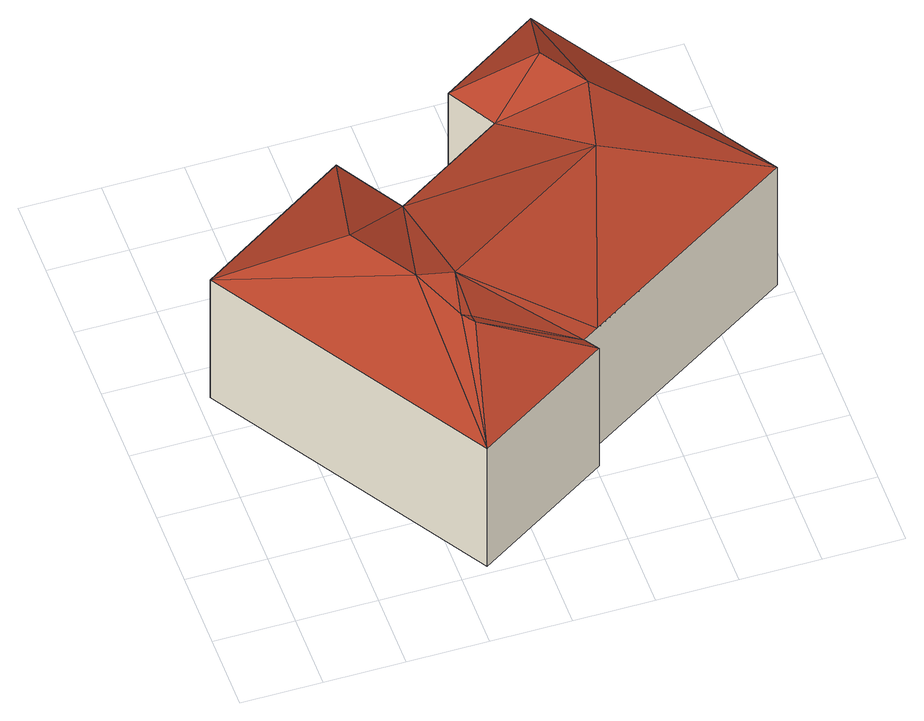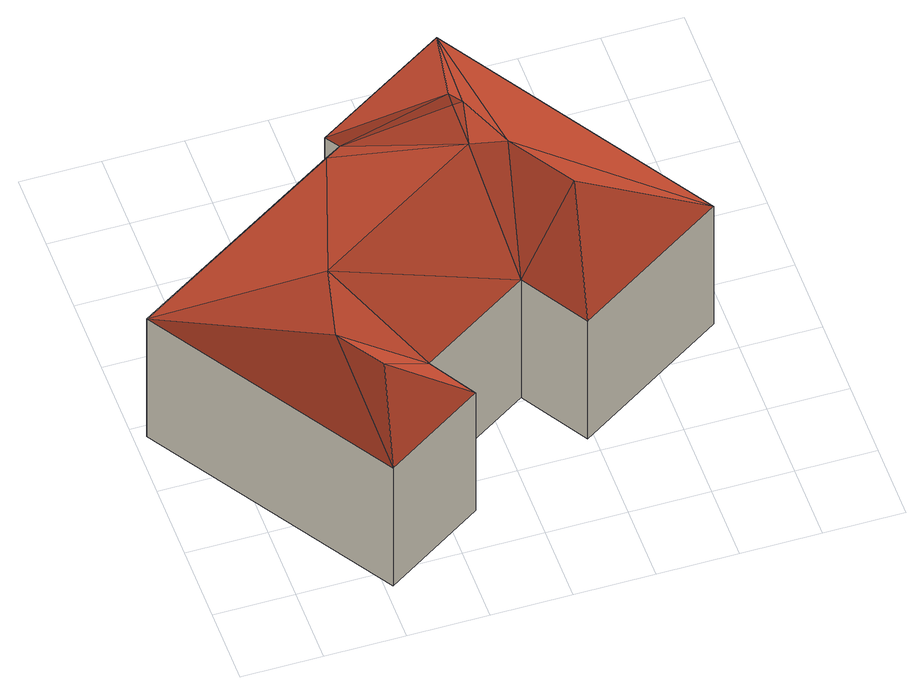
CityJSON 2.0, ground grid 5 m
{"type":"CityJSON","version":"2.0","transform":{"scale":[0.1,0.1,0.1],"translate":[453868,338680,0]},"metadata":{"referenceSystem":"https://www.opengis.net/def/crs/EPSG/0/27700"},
"CityObjects":{
"building1":{"type":"Building","attributes":{"measuredHeight":13,"storeysAboveGround":3,"storeyHeightsAboveGround":3.5,"eavesHeight":10,"ridgeHeight":13,"FloorArea.type":"GrossFloorArea","FloorArea.value":1461,"grossVolume":4874.13},"geometry":[{"type":"MultiSurface","lod":"2","boundaries":[[[0,1,2,3,4,5,6,7,8,9]],[[8,10,11,9]],[[7,12,10,8]],[[6,13,12,7]],[[5,14,13,6]],[[4,15,14,5]],[[3,16,15,4]],[[2,17,16,3]],[[1,18,17,2]],[[0,19,18,1]],[[9,11,19,0]],[[20,14,21]],[[17,20,21]],[[16,17,22]],[[17,21,22]],[[21,14,15]],[[22,21,15]],[[16,22,15]],[[14,20,23]],[[19,24,18]],[[20,17,18]],[[24,19,11]],[[24,11,25]],[[18,24,25]],[[25,11,10]],[[13,26,27]],[[12,13,27]],[[10,12,27]],[[25,10,28]],[[27,26,28]],[[10,27,28]],[[13,23,29]],[[26,13,29]],[[28,26,29]],[[25,28,29]],[[18,25,29]],[[20,18,29]],[[23,20,29]]],"semantics":{"surfaces":[{"type":"GroundSurface"},{"type":"WallSurface"},{"type":"RoofSurface"}],"values":[0,1,1,1,1,1,1,1,1,1,1,2,2,2,2,2,2,2,2,2,2,2,2,2,2,2,2,2,2,2,2,2,2,2,2,2,2,2]}}]}
},
"vertices":[
[104,239,0],[130,197,0],[200,241,0],[182,271,0],[245,311,0],[342,158,0],[196,67,0],[202,58,0],[117,5,0],[8,178,0],[117,5,100],[8,178,100],[202,58,100],[196,67,100],[342,158,100],[245,311,100],[182,271,100],[200,241,100],[130,197,100],[104,239,100],[241,181,130],[252,229,130],[233,259,130],[206,73,100],[86,160,130],[112,119,130],[133,81,128],[133,74,130],[127,82,130],[134,114,130]
]}
